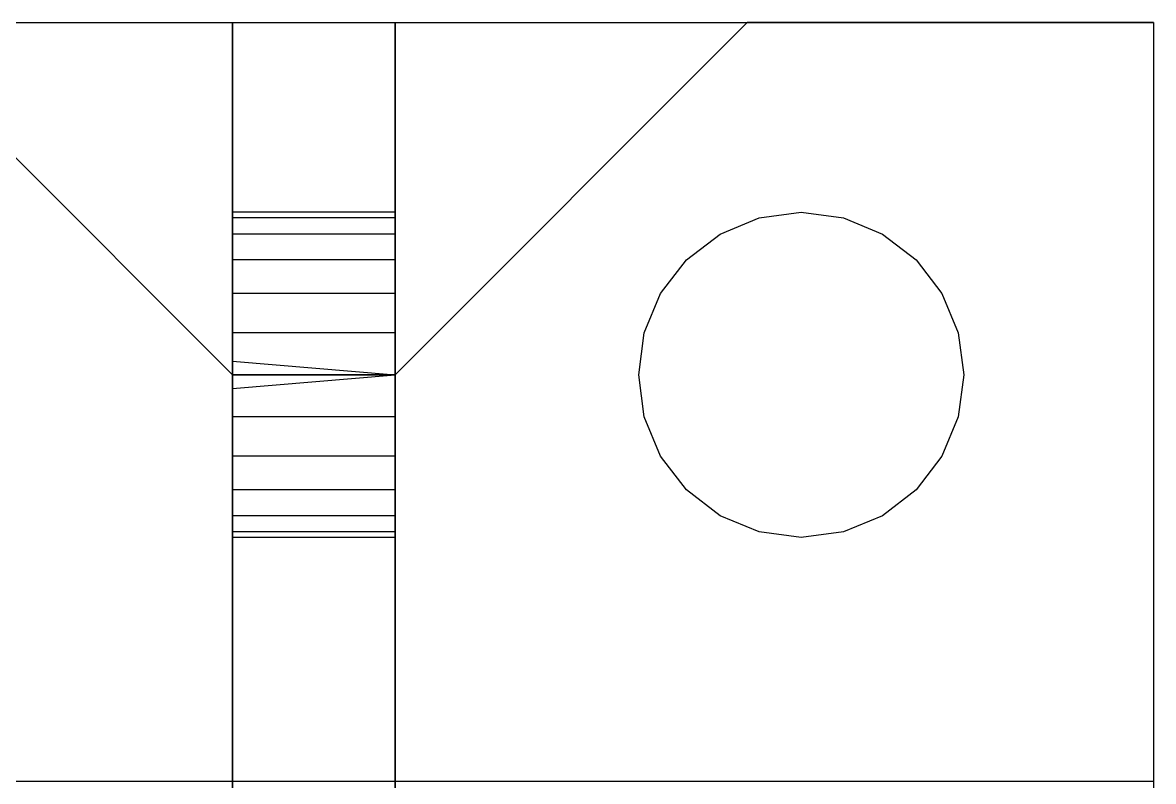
# Model space of a CAD drawing. Header units: metres. Extents: x -1 to 375, y 3 to 378.
# Drawn here: x 16.59 to 29.85, y 24.61 to 33.5 of the extents above; entities that cross this region are included whole.
import ezdxf

# ---------------------------------------------------------------- set-up
doc = ezdxf.new("R2010")
doc.units = ezdxf.units.M

msp = doc.modelspace()

# ---------------------------------------------------------------- linework, layer by layer
at = {"layer": 'Flat node sheet'}
for p, q in [((-0.635, 33.497, 8.732), (19.05, 33.497, 8.732)), ((-0.635, 33.497, 10.637), (19.05, 33.497, 10.637)), ((-0.635, 33.497, 253.842), (19.05, 33.497, 253.842)), ((-0.635, 33.497, 255.747), (19.05, 33.497, 255.747)), ((14.922, 33.497, 19.527), (19.05, 29.37, 19.527)), ((14.922, 33.497, 21.432), (19.05, 29.37, 21.432)), ((14.922, 33.497, 264.637), (19.05, 29.37, 264.637)), ((14.922, 33.497, 266.542), (19.05, 29.37, 266.542)), ((19.05, 33.497, 8.732), (19.05, 29.37, 8.732)), ((19.05, 33.497, 8.732), (19.05, 33.497, 10.637)), ((19.05, 33.497, 10.637), (19.05, 29.37, 10.637)), ((19.05, 33.497, 30.322), (19.05, 33.497, -0.158)), ((19.05, 24.607, 30.322), (19.05, 33.497, 30.322)), ((19.05, 33.497, -0.158), (19.05, 13.812, -0.158)), ((19.05, 33.497, 30.322), (20.955, 33.497, 30.322)), ((19.05, 33.497, -0.158), (20.955, 33.497, -0.158)), ((19.05, 33.497, 253.842), (19.05, 29.37, 253.842)), ((19.05, 33.497, 253.842), (19.05, 33.497, 255.747)), ((19.05, 33.497, 255.747), (19.05, 29.37, 255.747)), ((19.05, 33.497, 275.432), (19.05, 33.497, 244.952)), ((19.05, 24.607, 275.432), (19.05, 33.497, 275.432)), ((19.05, 33.497, 244.952), (19.05, 13.812, 244.952)), ((19.05, 33.497, 275.432), (20.955, 33.497, 275.432)), ((19.05, 33.497, 244.952), (20.955, 33.497, 244.952)), ((20.955, 29.37, 8.732), (25.083, 33.497, 8.732)), ((20.955, 29.37, 10.637), (25.083, 33.497, 10.637)), ((20.955, 33.497, 19.527), (20.955, 29.37, 19.527)), ((20.955, 33.497, 19.527), (29.845, 33.497, 19.527)), ((20.955, 33.497, 19.527), (20.955, 33.497, 21.432)), ((20.955, 33.497, 21.432), (29.845, 33.497, 21.432)), ((20.955, 33.497, 21.432), (20.955, 29.37, 21.432)), ((20.955, 33.497, -0.158), (20.955, 13.812, -0.158)), ((20.955, 33.497, 30.322), (20.955, 33.497, -0.158)), ((20.955, 24.607, 30.322), (20.955, 33.497, 30.322)), ((20.955, 29.37, 253.842), (25.083, 33.497, 253.842)), ((20.955, 29.37, 255.747), (25.083, 33.497, 255.747)), ((20.955, 33.497, 264.637), (20.955, 29.37, 264.637)), ((20.955, 33.497, 264.637), (29.845, 33.497, 264.637)), ((20.955, 33.497, 264.637), (20.955, 33.497, 266.542)), ((20.955, 33.497, 266.542), (29.845, 33.497, 266.542)), ((20.955, 33.497, 266.542), (20.955, 29.37, 266.542)), ((20.955, 33.497, 244.952), (20.955, 13.812, 244.952)), ((20.955, 33.497, 275.432), (20.955, 33.497, 244.952)), ((20.955, 24.607, 275.432), (20.955, 33.497, 275.432)), ((29.845, 33.497, 8.732), (25.083, 33.497, 8.732)), ((25.083, 33.497, 8.732), (25.083, 33.497, 10.637)), ((29.845, 33.497, 10.637), (25.083, 33.497, 10.637)), ((29.845, 33.497, 253.842), (25.083, 33.497, 253.842)), ((25.083, 33.497, 253.842), (25.083, 33.497, 255.747)), ((29.845, 33.497, 255.747), (25.083, 33.497, 255.747)), ((29.845, 33.497, 8.732), (29.845, 24.607, 8.732)), ((29.845, 33.497, 8.732), (29.845, 33.497, 10.637)), ((29.845, 33.497, 10.637), (29.845, 24.607, 10.637)), ((29.845, 33.497, 19.527), (29.845, 3.017, 19.527)), ((29.845, 33.497, 19.527), (29.845, 33.497, 21.432)), ((29.845, 33.497, 21.432), (29.845, 3.017, 21.432)), ((29.845, 33.497, 253.842), (29.845, 24.607, 253.842)), ((29.845, 33.497, 253.842), (29.845, 33.497, 255.747)), ((29.845, 33.497, 255.747), (29.845, 24.607, 255.747)), ((29.845, 33.497, 264.637), (29.845, 3.017, 264.637)), ((29.845, 33.497, 264.637), (29.845, 33.497, 266.542)), ((29.845, 33.497, 266.542), (29.845, 3.017, 266.542)), ((19.05, 31.275, 26.195), (19.05, 31.21, 25.702)), ((19.05, 31.21, 26.688), (19.05, 31.275, 26.195)), ((20.955, 31.275, 26.195), (19.05, 31.275, 26.195)), ((19.05, 31.275, 3.97), (19.05, 31.21, 3.477)), ((19.05, 31.21, 4.463), (19.05, 31.275, 3.97)), ((20.955, 31.275, 3.97), (19.05, 31.275, 3.97)), ((19.05, 31.275, 271.305), (19.05, 31.21, 270.812)), ((19.05, 31.21, 271.798), (19.05, 31.275, 271.305)), ((20.955, 31.275, 271.305), (19.05, 31.275, 271.305)), ((19.05, 31.275, 249.08), (19.05, 31.21, 248.587)), ((19.05, 31.21, 249.573), (19.05, 31.275, 249.08)), ((20.955, 31.275, 249.08), (19.05, 31.275, 249.08)), ((19.05, 31.21, 25.702), (19.05, 31.02, 25.242)), ((19.05, 31.02, 27.147), (19.05, 31.21, 26.688)), ((20.955, 31.21, 25.702), (19.05, 31.21, 25.702)), ((20.955, 31.21, 26.688), (19.05, 31.21, 26.688)), ((19.05, 31.21, 3.477), (19.05, 31.02, 3.017)), ((19.05, 31.02, 4.922), (19.05, 31.21, 4.463)), ((20.955, 31.21, 3.477), (19.05, 31.21, 3.477)), ((20.955, 31.21, 4.463), (19.05, 31.21, 4.463)), ((19.05, 31.21, 270.812), (19.05, 31.02, 270.352)), ((19.05, 31.02, 272.257), (19.05, 31.21, 271.798)), ((20.955, 31.21, 270.812), (19.05, 31.21, 270.812)), ((20.955, 31.21, 271.798), (19.05, 31.21, 271.798)), ((19.05, 31.21, 248.587), (19.05, 31.02, 248.127)), ((19.05, 31.02, 250.032), (19.05, 31.21, 249.573)), ((20.955, 31.21, 248.587), (19.05, 31.21, 248.587)), ((20.955, 31.21, 249.573), (19.05, 31.21, 249.573)), ((20.955, 31.21, 26.688), (20.955, 31.275, 26.195)), ((20.955, 31.275, 26.195), (20.955, 31.21, 25.702)), ((20.955, 31.21, 4.463), (20.955, 31.275, 3.97)), ((20.955, 31.275, 3.97), (20.955, 31.21, 3.477)), ((20.955, 31.21, 271.798), (20.955, 31.275, 271.305)), ((20.955, 31.275, 271.305), (20.955, 31.21, 270.812)), ((20.955, 31.21, 249.573), (20.955, 31.275, 249.08)), ((20.955, 31.275, 249.08), (20.955, 31.21, 248.587)), ((20.955, 31.02, 27.147), (20.955, 31.21, 26.688)), ((20.955, 31.21, 25.702), (20.955, 31.02, 25.242)), ((20.955, 31.02, 4.922), (20.955, 31.21, 4.463)), ((20.955, 31.21, 3.477), (20.955, 31.02, 3.017)), ((20.955, 31.02, 272.257), (20.955, 31.21, 271.798)), ((20.955, 31.21, 270.812), (20.955, 31.02, 270.352)), ((20.955, 31.02, 250.032), (20.955, 31.21, 249.573)), ((20.955, 31.21, 248.587), (20.955, 31.02, 248.127)), ((24.765, 31.02, 10.637), (25.224, 31.21, 10.637)), ((24.765, 31.02, 8.732), (25.224, 31.21, 8.732)), ((24.765, 31.02, 21.432), (25.224, 31.21, 21.432)), ((24.765, 31.02, 19.527), (25.224, 31.21, 19.527)), ((24.765, 31.02, 255.747), (25.224, 31.21, 255.747)), ((24.765, 31.02, 253.842), (25.224, 31.21, 253.842)), ((24.765, 31.02, 266.542), (25.224, 31.21, 266.542)), ((24.765, 31.02, 264.637), (25.224, 31.21, 264.637)), ((25.224, 31.21, 10.637), (25.717, 31.275, 10.637)), ((25.224, 31.21, 8.732), (25.717, 31.275, 8.732)), ((25.224, 31.21, 21.432), (25.717, 31.275, 21.432)), ((25.224, 31.21, 19.527), (25.717, 31.275, 19.527)), ((25.224, 31.21, 255.747), (25.717, 31.275, 255.747)), ((25.224, 31.21, 253.842), (25.717, 31.275, 253.842)), ((25.224, 31.21, 266.542), (25.717, 31.275, 266.542)), ((25.224, 31.21, 264.637), (25.717, 31.275, 264.637)), ((25.224, 31.21, 10.637), (25.224, 31.21, 8.732)), ((25.224, 31.21, 21.432), (25.224, 31.21, 19.527)), ((25.224, 31.21, 255.747), (25.224, 31.21, 253.842)), ((25.224, 31.21, 266.542), (25.224, 31.21, 264.637)), ((25.717, 31.275, 21.432), (26.211, 31.21, 21.432)), ((25.717, 31.275, 21.432), (25.717, 31.275, 19.527)), ((25.717, 31.275, 266.542), (26.211, 31.21, 266.542)), ((25.717, 31.275, 266.542), (25.717, 31.275, 264.637)), ((25.717, 31.275, 10.637), (26.211, 31.21, 10.637)), ((25.717, 31.275, 8.732), (26.211, 31.21, 8.732)), ((25.717, 31.275, 10.637), (25.717, 31.275, 8.732)), ((25.717, 31.275, 19.527), (26.211, 31.21, 19.527)), ((25.717, 31.275, 255.747), (26.211, 31.21, 255.747)), ((25.717, 31.275, 253.842), (26.211, 31.21, 253.842)), ((25.717, 31.275, 255.747), (25.717, 31.275, 253.842)), ((25.717, 31.275, 264.637), (26.211, 31.21, 264.637)), ((26.211, 31.21, 10.637), (26.67, 31.02, 10.637)), ((26.211, 31.21, 8.732), (26.67, 31.02, 8.732)), ((26.211, 31.21, 10.637), (26.211, 31.21, 8.732)), ((26.211, 31.21, 21.432), (26.67, 31.02, 21.432)), ((26.211, 31.21, 19.527), (26.67, 31.02, 19.527)), ((26.211, 31.21, 21.432), (26.211, 31.21, 19.527)), ((26.211, 31.21, 255.747), (26.67, 31.02, 255.747)), ((26.211, 31.21, 253.842), (26.67, 31.02, 253.842)), ((26.211, 31.21, 255.747), (26.211, 31.21, 253.842)), ((26.211, 31.21, 266.542), (26.67, 31.02, 266.542)), ((26.211, 31.21, 264.637), (26.67, 31.02, 264.637)), ((26.211, 31.21, 266.542), (26.211, 31.21, 264.637)), ((19.05, 31.02, 25.242), (19.05, 30.717, 24.848)), ((19.05, 30.717, 27.542), (19.05, 31.02, 27.147)), ((20.955, 31.02, 25.242), (19.05, 31.02, 25.242)), ((20.955, 31.02, 27.147), (19.05, 31.02, 27.147)), ((19.05, 31.02, 3.017), (19.05, 30.717, 2.623)), ((19.05, 30.717, 5.317), (19.05, 31.02, 4.922)), ((20.955, 31.02, 3.017), (19.05, 31.02, 3.017)), ((20.955, 31.02, 4.922), (19.05, 31.02, 4.922)), ((19.05, 31.02, 270.352), (19.05, 30.717, 269.958)), ((19.05, 30.717, 272.652), (19.05, 31.02, 272.257)), ((20.955, 31.02, 270.352), (19.05, 31.02, 270.352)), ((20.955, 31.02, 272.257), (19.05, 31.02, 272.257)), ((19.05, 31.02, 248.127), (19.05, 30.717, 247.733)), ((19.05, 30.717, 250.427), (19.05, 31.02, 250.032)), ((20.955, 31.02, 248.127), (19.05, 31.02, 248.127)), ((20.955, 31.02, 250.032), (19.05, 31.02, 250.032)), ((20.955, 30.717, 27.542), (20.955, 31.02, 27.147)), ((20.955, 31.02, 25.242), (20.955, 30.717, 24.848)), ((20.955, 30.717, 5.317), (20.955, 31.02, 4.922)), ((20.955, 31.02, 3.017), (20.955, 30.717, 2.623)), ((20.955, 30.717, 272.652), (20.955, 31.02, 272.257)), ((20.955, 31.02, 270.352), (20.955, 30.717, 269.958)), ((20.955, 30.717, 250.427), (20.955, 31.02, 250.032)), ((20.955, 31.02, 248.127), (20.955, 30.717, 247.733)), ((24.37, 30.717, 10.637), (24.765, 31.02, 10.637)), ((24.37, 30.717, 8.732), (24.765, 31.02, 8.732)), ((24.37, 30.717, 21.432), (24.765, 31.02, 21.432)), ((24.37, 30.717, 19.527), (24.765, 31.02, 19.527)), ((24.37, 30.717, 255.747), (24.765, 31.02, 255.747)), ((24.37, 30.717, 253.842), (24.765, 31.02, 253.842)), ((24.37, 30.717, 266.542), (24.765, 31.02, 266.542)), ((24.37, 30.717, 264.637), (24.765, 31.02, 264.637)), ((24.765, 31.02, 10.637), (24.765, 31.02, 8.732)), ((24.765, 31.02, 21.432), (24.765, 31.02, 19.527)), ((24.765, 31.02, 255.747), (24.765, 31.02, 253.842)), ((24.765, 31.02, 266.542), (24.765, 31.02, 264.637)), ((26.67, 31.02, 10.637), (27.065, 30.717, 10.637)), ((26.67, 31.02, 8.732), (27.065, 30.717, 8.732)), ((26.67, 31.02, 10.637), (26.67, 31.02, 8.732)), ((26.67, 31.02, 21.432), (27.065, 30.717, 21.432)), ((26.67, 31.02, 19.527), (27.065, 30.717, 19.527)), ((26.67, 31.02, 21.432), (26.67, 31.02, 19.527)), ((26.67, 31.02, 255.747), (27.065, 30.717, 255.747)), ((26.67, 31.02, 253.842), (27.065, 30.717, 253.842)), ((26.67, 31.02, 255.747), (26.67, 31.02, 253.842)), ((26.67, 31.02, 266.542), (27.065, 30.717, 266.542)), ((26.67, 31.02, 264.637), (27.065, 30.717, 264.637)), ((26.67, 31.02, 266.542), (26.67, 31.02, 264.637)), ((19.05, 30.717, 24.848), (19.05, 30.322, 24.545)), ((19.05, 30.322, 27.845), (19.05, 30.717, 27.542)), ((20.955, 30.717, 24.848), (19.05, 30.717, 24.848)), ((20.955, 30.717, 27.542), (19.05, 30.717, 27.542)), ((19.05, 30.717, 2.623), (19.05, 30.322, 2.32)), ((19.05, 30.322, 5.62), (19.05, 30.717, 5.317)), ((20.955, 30.717, 2.623), (19.05, 30.717, 2.623)), ((20.955, 30.717, 5.317), (19.05, 30.717, 5.317)), ((19.05, 30.717, 269.958), (19.05, 30.322, 269.655)), ((19.05, 30.322, 272.955), (19.05, 30.717, 272.652)), ((20.955, 30.717, 269.958), (19.05, 30.717, 269.958)), ((20.955, 30.717, 272.652), (19.05, 30.717, 272.652)), ((19.05, 30.717, 247.733), (19.05, 30.322, 247.43)), ((19.05, 30.322, 250.73), (19.05, 30.717, 250.427)), ((20.955, 30.717, 247.733), (19.05, 30.717, 247.733)), ((20.955, 30.717, 250.427), (19.05, 30.717, 250.427)), ((20.955, 30.322, 27.845), (20.955, 30.717, 27.542)), ((20.955, 30.717, 24.848), (20.955, 30.322, 24.545)), ((20.955, 30.322, 5.62), (20.955, 30.717, 5.317)), ((20.955, 30.717, 2.623), (20.955, 30.322, 2.32)), ((20.955, 30.322, 272.955), (20.955, 30.717, 272.652)), ((20.955, 30.717, 269.958), (20.955, 30.322, 269.655)), ((20.955, 30.322, 250.73), (20.955, 30.717, 250.427)), ((20.955, 30.717, 247.733), (20.955, 30.322, 247.43)), ((24.068, 30.322, 10.637), (24.37, 30.717, 10.637)), ((24.068, 30.322, 8.732), (24.37, 30.717, 8.732)), ((24.068, 30.322, 21.432), (24.37, 30.717, 21.432)), ((24.068, 30.322, 19.527), (24.37, 30.717, 19.527)), ((24.068, 30.322, 255.747), (24.37, 30.717, 255.747)), ((24.068, 30.322, 253.842), (24.37, 30.717, 253.842)), ((24.068, 30.322, 266.542), (24.37, 30.717, 266.542)), ((24.068, 30.322, 264.637), (24.37, 30.717, 264.637)), ((24.37, 30.717, 10.637), (24.37, 30.717, 8.732)), ((24.37, 30.717, 21.432), (24.37, 30.717, 19.527)), ((24.37, 30.717, 255.747), (24.37, 30.717, 253.842)), ((24.37, 30.717, 266.542), (24.37, 30.717, 264.637)), ((27.065, 30.717, 10.637), (27.367, 30.322, 10.637)), ((27.065, 30.717, 8.732), (27.367, 30.322, 8.732)), ((27.065, 30.717, 10.637), (27.065, 30.717, 8.732)), ((27.065, 30.717, 21.432), (27.367, 30.322, 21.432)), ((27.065, 30.717, 19.527), (27.367, 30.322, 19.527)), ((27.065, 30.717, 21.432), (27.065, 30.717, 19.527)), ((27.065, 30.717, 255.747), (27.367, 30.322, 255.747)), ((27.065, 30.717, 253.842), (27.367, 30.322, 253.842)), ((27.065, 30.717, 255.747), (27.065, 30.717, 253.842)), ((27.065, 30.717, 266.542), (27.367, 30.322, 266.542)), ((27.065, 30.717, 264.637), (27.367, 30.322, 264.637)), ((27.065, 30.717, 266.542), (27.065, 30.717, 264.637)), ((19.05, 30.322, 24.545), (19.05, 29.863, 24.355)), ((19.05, 29.863, 28.035), (19.05, 30.322, 27.845)), ((20.955, 30.322, 24.545), (19.05, 30.322, 24.545)), ((20.955, 30.322, 27.845), (19.05, 30.322, 27.845)), ((19.05, 30.322, 2.32), (19.05, 29.863, 2.13)), ((19.05, 29.863, 5.81), (19.05, 30.322, 5.62)), ((20.955, 30.322, 2.32), (19.05, 30.322, 2.32)), ((20.955, 30.322, 5.62), (19.05, 30.322, 5.62)), ((19.05, 30.322, 269.655), (19.05, 29.863, 269.465)), ((19.05, 29.863, 273.145), (19.05, 30.322, 272.955)), ((20.955, 30.322, 269.655), (19.05, 30.322, 269.655)), ((20.955, 30.322, 272.955), (19.05, 30.322, 272.955)), ((19.05, 30.322, 247.43), (19.05, 29.863, 247.24)), ((19.05, 29.863, 250.92), (19.05, 30.322, 250.73)), ((20.955, 30.322, 247.43), (19.05, 30.322, 247.43)), ((20.955, 30.322, 250.73), (19.05, 30.322, 250.73)), ((20.955, 29.863, 28.035), (20.955, 30.322, 27.845)), ((20.955, 30.322, 24.545), (20.955, 29.863, 24.355)), ((20.955, 29.863, 5.81), (20.955, 30.322, 5.62)), ((20.955, 30.322, 2.32), (20.955, 29.863, 2.13)), ((20.955, 29.863, 273.145), (20.955, 30.322, 272.955)), ((20.955, 30.322, 269.655), (20.955, 29.863, 269.465)), ((20.955, 29.863, 250.92), (20.955, 30.322, 250.73)), ((20.955, 30.322, 247.43), (20.955, 29.863, 247.24)), ((23.877, 29.863, 10.637), (24.068, 30.322, 10.637)), ((23.877, 29.863, 8.732), (24.068, 30.322, 8.732)), ((23.877, 29.863, 21.432), (24.068, 30.322, 21.432)), ((23.877, 29.863, 19.527), (24.068, 30.322, 19.527)), ((23.877, 29.863, 255.747), (24.068, 30.322, 255.747)), ((23.877, 29.863, 253.842), (24.068, 30.322, 253.842)), ((23.877, 29.863, 266.542), (24.068, 30.322, 266.542)), ((23.877, 29.863, 264.637), (24.068, 30.322, 264.637)), ((24.068, 30.322, 10.637), (24.068, 30.322, 8.732)), ((24.068, 30.322, 21.432), (24.068, 30.322, 19.527)), ((24.068, 30.322, 255.747), (24.068, 30.322, 253.842)), ((24.068, 30.322, 266.542), (24.068, 30.322, 264.637)), ((27.367, 30.322, 10.637), (27.558, 29.863, 10.637)), ((27.367, 30.322, 8.732), (27.558, 29.863, 8.732)), ((27.367, 30.322, 10.637), (27.367, 30.322, 8.732)), ((27.367, 30.322, 21.432), (27.558, 29.863, 21.432)), ((27.367, 30.322, 19.527), (27.558, 29.863, 19.527)), ((27.367, 30.322, 21.432), (27.367, 30.322, 19.527)), ((27.367, 30.322, 255.747), (27.558, 29.863, 255.747)), ((27.367, 30.322, 253.842), (27.558, 29.863, 253.842)), ((27.367, 30.322, 255.747), (27.367, 30.322, 253.842)), ((27.367, 30.322, 266.542), (27.558, 29.863, 266.542)), ((27.367, 30.322, 264.637), (27.558, 29.863, 264.637)), ((27.367, 30.322, 266.542), (27.367, 30.322, 264.637)), ((19.05, 29.863, 24.355), (19.05, 29.37, 24.29)), ((19.05, 29.37, 28.1), (19.05, 29.863, 28.035)), ((20.955, 29.863, 24.355), (19.05, 29.863, 24.355)), ((20.955, 29.863, 28.035), (19.05, 29.863, 28.035)), ((19.05, 29.863, 2.13), (19.05, 29.37, 2.065)), ((19.05, 29.37, 5.875), (19.05, 29.863, 5.81)), ((20.955, 29.863, 2.13), (19.05, 29.863, 2.13)), ((20.955, 29.863, 5.81), (19.05, 29.863, 5.81)), ((19.05, 29.863, 269.465), (19.05, 29.37, 269.4)), ((19.05, 29.37, 273.21), (19.05, 29.863, 273.145)), ((20.955, 29.863, 269.465), (19.05, 29.863, 269.465)), ((20.955, 29.863, 273.145), (19.05, 29.863, 273.145)), ((19.05, 29.863, 247.24), (19.05, 29.37, 247.175)), ((19.05, 29.37, 250.985), (19.05, 29.863, 250.92)), ((20.955, 29.863, 247.24), (19.05, 29.863, 247.24)), ((20.955, 29.863, 250.92), (19.05, 29.863, 250.92)), ((20.955, 29.37, 28.1), (20.955, 29.863, 28.035)), ((20.955, 29.863, 24.355), (20.955, 29.37, 24.29)), ((20.955, 29.37, 5.875), (20.955, 29.863, 5.81)), ((20.955, 29.863, 2.13), (20.955, 29.37, 2.065)), ((20.955, 29.37, 273.21), (20.955, 29.863, 273.145)), ((20.955, 29.863, 269.465), (20.955, 29.37, 269.4)), ((20.955, 29.37, 250.985), (20.955, 29.863, 250.92)), ((20.955, 29.863, 247.24), (20.955, 29.37, 247.175)), ((23.812, 29.37, 8.732), (23.877, 29.863, 8.732)), ((23.812, 29.37, 253.842), (23.877, 29.863, 253.842)), ((23.812, 29.37, 10.637), (23.877, 29.863, 10.637)), ((23.812, 29.37, 21.432), (23.877, 29.863, 21.432)), ((23.812, 29.37, 19.527), (23.877, 29.863, 19.527)), ((23.812, 29.37, 255.747), (23.877, 29.863, 255.747)), ((23.812, 29.37, 266.542), (23.877, 29.863, 266.542)), ((23.812, 29.37, 264.637), (23.877, 29.863, 264.637)), ((23.877, 29.863, 10.637), (23.877, 29.863, 8.732)), ((23.877, 29.863, 21.432), (23.877, 29.863, 19.527)), ((23.877, 29.863, 255.747), (23.877, 29.863, 253.842)), ((23.877, 29.863, 266.542), (23.877, 29.863, 264.637)), ((27.558, 29.863, 10.637), (27.622, 29.37, 10.637)), ((27.558, 29.863, 8.732), (27.622, 29.37, 8.732)), ((27.558, 29.863, 10.637), (27.558, 29.863, 8.732)), ((27.558, 29.863, 21.432), (27.622, 29.37, 21.432)), ((27.558, 29.863, 19.527), (27.622, 29.37, 19.527)), ((27.558, 29.863, 21.432), (27.558, 29.863, 19.527)), ((27.558, 29.863, 255.747), (27.622, 29.37, 255.747)), ((27.558, 29.863, 253.842), (27.622, 29.37, 253.842)), ((27.558, 29.863, 255.747), (27.558, 29.863, 253.842)), ((27.558, 29.863, 266.542), (27.622, 29.37, 266.542)), ((27.558, 29.863, 264.637), (27.622, 29.37, 264.637)), ((27.558, 29.863, 266.542), (27.558, 29.863, 264.637)), ((19.05, 3.017, 10.637), (19.05, 29.529, 10.637)), ((19.05, 3.017, 8.732), (19.05, 29.529, 8.732)), ((19.05, 29.529, 8.732), (20.955, 29.37, 8.732)), ((19.05, 29.529, 10.637), (20.955, 29.37, 10.637)), ((19.05, 29.529, 8.732), (19.05, 29.529, 10.637)), ((19.05, 3.017, 255.747), (19.05, 29.529, 255.747)), ((19.05, 3.017, 253.842), (19.05, 29.529, 253.842)), ((19.05, 29.529, 253.842), (20.955, 29.37, 253.842)), ((19.05, 29.529, 255.747), (20.955, 29.37, 255.747)), ((19.05, 29.529, 253.842), (19.05, 29.529, 255.747)), ((20.955, 29.529, 8.732), (20.955, 29.529, 10.637)), ((20.955, 29.37, 8.732), (20.955, 29.529, 8.732)), ((20.955, 29.37, 10.637), (20.955, 29.529, 10.637)), ((20.955, 29.529, 253.842), (20.955, 29.529, 255.747)), ((20.955, 29.37, 253.842), (20.955, 29.529, 253.842)), ((20.955, 29.37, 255.747), (20.955, 29.529, 255.747)), ((19.05, 29.37, 8.732), (20.955, 29.37, 8.732)), ((19.05, 29.37, 8.732), (19.05, 29.37, 10.637)), ((19.05, 29.37, 10.637), (20.955, 29.37, 10.637)), ((20.955, 29.37, 19.527), (19.05, 29.37, 19.527)), ((19.05, 29.37, 19.527), (19.05, 29.37, 21.432)), ((20.955, 29.37, 21.432), (19.05, 29.37, 21.432)), ((19.05, 29.211, 19.527), (20.955, 29.37, 19.527)), ((19.05, 29.211, 21.432), (20.955, 29.37, 21.432)), ((19.05, 29.37, 24.29), (19.05, 28.877, 24.355)), ((19.05, 28.877, 28.035), (19.05, 29.37, 28.1)), ((20.955, 29.37, 24.29), (19.05, 29.37, 24.29)), ((20.955, 29.37, 28.1), (19.05, 29.37, 28.1)), ((19.05, 29.37, 2.065), (19.05, 28.877, 2.13)), ((19.05, 28.877, 5.81), (19.05, 29.37, 5.875)), ((20.955, 29.37, 2.065), (19.05, 29.37, 2.065)), ((20.955, 29.37, 5.875), (19.05, 29.37, 5.875)), ((19.05, 29.37, 253.842), (20.955, 29.37, 253.842)), ((19.05, 29.37, 253.842), (19.05, 29.37, 255.747)), ((19.05, 29.37, 255.747), (20.955, 29.37, 255.747)), ((20.955, 29.37, 264.637), (19.05, 29.37, 264.637)), ((19.05, 29.37, 264.637), (19.05, 29.37, 266.542)), ((20.955, 29.37, 266.542), (19.05, 29.37, 266.542)), ((19.05, 29.211, 264.637), (20.955, 29.37, 264.637)), ((19.05, 29.211, 266.542), (20.955, 29.37, 266.542)), ((19.05, 29.37, 269.4), (19.05, 28.877, 269.465)), ((19.05, 28.877, 273.145), (19.05, 29.37, 273.21)), ((20.955, 29.37, 269.4), (19.05, 29.37, 269.4)), ((20.955, 29.37, 273.21), (19.05, 29.37, 273.21)), ((19.05, 29.37, 247.175), (19.05, 28.877, 247.24)), ((19.05, 28.877, 250.92), (19.05, 29.37, 250.985)), ((20.955, 29.37, 247.175), (19.05, 29.37, 247.175)), ((20.955, 29.37, 250.985), (19.05, 29.37, 250.985)), ((20.955, 29.37, 8.732), (20.955, 29.37, 10.637)), ((20.955, 29.37, 19.527), (20.955, 29.37, 21.432)), ((20.955, 29.37, 10.637), (20.955, 29.37, 8.732)), ((20.955, 29.37, 19.527), (20.955, 29.37, 21.432)), ((20.955, 28.877, 28.035), (20.955, 29.37, 28.1)), ((20.955, 29.37, 24.29), (20.955, 28.877, 24.355)), ((20.955, 28.877, 5.81), (20.955, 29.37, 5.875)), ((20.955, 29.37, 2.065), (20.955, 28.877, 2.13)), ((20.955, 3.017, 8.732), (20.955, 29.37, 8.732)), ((20.955, 3.017, 10.637), (20.955, 29.37, 10.637)), ((20.955, 29.211, 21.432), (20.955, 29.37, 21.432)), ((20.955, 29.211, 19.527), (20.955, 29.37, 19.527)), ((20.955, 29.37, 253.842), (20.955, 29.37, 255.747)), ((20.955, 29.37, 264.637), (20.955, 29.37, 266.542)), ((20.955, 29.37, 255.747), (20.955, 29.37, 253.842)), ((20.955, 29.37, 264.637), (20.955, 29.37, 266.542)), ((20.955, 28.877, 273.145), (20.955, 29.37, 273.21)), ((20.955, 29.37, 269.4), (20.955, 28.877, 269.465)), ((20.955, 28.877, 250.92), (20.955, 29.37, 250.985)), ((20.955, 29.37, 247.175), (20.955, 28.877, 247.24)), ((20.955, 3.017, 253.842), (20.955, 29.37, 253.842)), ((20.955, 3.017, 255.747), (20.955, 29.37, 255.747)), ((20.955, 29.211, 266.542), (20.955, 29.37, 266.542)), ((20.955, 29.211, 264.637), (20.955, 29.37, 264.637)), ((23.877, 28.877, 8.732), (23.812, 29.37, 8.732)), ((23.812, 29.37, 10.637), (23.812, 29.37, 8.732)), ((23.877, 28.877, 253.842), (23.812, 29.37, 253.842)), ((23.812, 29.37, 255.747), (23.812, 29.37, 253.842)), ((23.877, 28.877, 10.637), (23.812, 29.37, 10.637)), ((23.877, 28.877, 21.432), (23.812, 29.37, 21.432)), ((23.877, 28.877, 19.527), (23.812, 29.37, 19.527)), ((23.812, 29.37, 21.432), (23.812, 29.37, 19.527)), ((23.877, 28.877, 255.747), (23.812, 29.37, 255.747)), ((23.877, 28.877, 266.542), (23.812, 29.37, 266.542)), ((23.877, 28.877, 264.637), (23.812, 29.37, 264.637)), ((23.812, 29.37, 266.542), (23.812, 29.37, 264.637)), ((27.622, 29.37, 10.637), (27.558, 28.877, 10.637)), ((27.622, 29.37, 8.732), (27.558, 28.877, 8.732)), ((27.622, 29.37, 21.432), (27.558, 28.877, 21.432)), ((27.622, 29.37, 19.527), (27.558, 28.877, 19.527)), ((27.622, 29.37, 255.747), (27.558, 28.877, 255.747)), ((27.622, 29.37, 253.842), (27.558, 28.877, 253.842)), ((27.622, 29.37, 266.542), (27.558, 28.877, 266.542)), ((27.622, 29.37, 264.637), (27.558, 28.877, 264.637)), ((27.622, 29.37, 10.637), (27.622, 29.37, 8.732)), ((27.622, 29.37, 255.747), (27.622, 29.37, 253.842)), ((27.622, 29.37, 21.432), (27.622, 29.37, 19.527)), ((27.622, 29.37, 266.542), (27.622, 29.37, 264.637)), ((19.05, 3.017, 19.527), (19.05, 29.211, 19.527)), ((19.05, 29.211, 21.432), (19.05, 3.017, 21.432)), ((19.05, 29.211, 21.432), (19.05, 29.211, 19.527)), ((19.05, 3.017, 264.637), (19.05, 29.211, 264.637)), ((19.05, 29.211, 266.542), (19.05, 3.017, 266.542)), ((19.05, 29.211, 266.542), (19.05, 29.211, 264.637)), ((20.955, 3.017, 21.432), (20.955, 29.211, 21.432)), ((20.955, 3.017, 19.527), (20.955, 29.211, 19.527)), ((20.955, 29.211, 21.432), (20.955, 29.211, 19.527)), ((20.955, 3.017, 266.542), (20.955, 29.211, 266.542)), ((20.955, 3.017, 264.637), (20.955, 29.211, 264.637)), ((20.955, 29.211, 266.542), (20.955, 29.211, 264.637)), ((19.05, 28.877, 24.355), (19.05, 28.417, 24.545)), ((19.05, 28.417, 27.845), (19.05, 28.877, 28.035)), ((20.955, 28.877, 24.355), (19.05, 28.877, 24.355)), ((20.955, 28.877, 28.035), (19.05, 28.877, 28.035)), ((19.05, 28.877, 2.13), (19.05, 28.417, 2.32)), ((19.05, 28.417, 5.62), (19.05, 28.877, 5.81)), ((20.955, 28.877, 2.13), (19.05, 28.877, 2.13)), ((20.955, 28.877, 5.81), (19.05, 28.877, 5.81)), ((19.05, 28.877, 269.465), (19.05, 28.417, 269.655)), ((19.05, 28.417, 272.955), (19.05, 28.877, 273.145)), ((20.955, 28.877, 269.465), (19.05, 28.877, 269.465)), ((20.955, 28.877, 273.145), (19.05, 28.877, 273.145)), ((19.05, 28.877, 247.24), (19.05, 28.417, 247.43)), ((19.05, 28.417, 250.73), (19.05, 28.877, 250.92)), ((20.955, 28.877, 247.24), (19.05, 28.877, 247.24)), ((20.955, 28.877, 250.92), (19.05, 28.877, 250.92)), ((20.955, 28.417, 27.845), (20.955, 28.877, 28.035)), ((20.955, 28.877, 24.355), (20.955, 28.417, 24.545)), ((20.955, 28.417, 5.62), (20.955, 28.877, 5.81)), ((20.955, 28.877, 2.13), (20.955, 28.417, 2.32)), ((20.955, 28.417, 272.955), (20.955, 28.877, 273.145)), ((20.955, 28.877, 269.465), (20.955, 28.417, 269.655)), ((20.955, 28.417, 250.73), (20.955, 28.877, 250.92)), ((20.955, 28.877, 247.24), (20.955, 28.417, 247.43)), ((24.068, 28.417, 10.637), (23.877, 28.877, 10.637)), ((24.068, 28.417, 8.732), (23.877, 28.877, 8.732)), ((23.877, 28.877, 10.637), (23.877, 28.877, 8.732)), ((24.068, 28.417, 21.432), (23.877, 28.877, 21.432)), ((24.068, 28.417, 19.527), (23.877, 28.877, 19.527)), ((23.877, 28.877, 21.432), (23.877, 28.877, 19.527)), ((24.068, 28.417, 255.747), (23.877, 28.877, 255.747)), ((24.068, 28.417, 253.842), (23.877, 28.877, 253.842)), ((23.877, 28.877, 255.747), (23.877, 28.877, 253.842)), ((24.068, 28.417, 266.542), (23.877, 28.877, 266.542)), ((24.068, 28.417, 264.637), (23.877, 28.877, 264.637)), ((23.877, 28.877, 266.542), (23.877, 28.877, 264.637)), ((27.558, 28.877, 10.637), (27.367, 28.417, 10.637)), ((27.558, 28.877, 8.732), (27.367, 28.417, 8.732)), ((27.558, 28.877, 21.432), (27.367, 28.417, 21.432)), ((27.558, 28.877, 19.527), (27.367, 28.417, 19.527)), ((27.558, 28.877, 255.747), (27.367, 28.417, 255.747)), ((27.558, 28.877, 253.842), (27.367, 28.417, 253.842)), ((27.558, 28.877, 266.542), (27.367, 28.417, 266.542)), ((27.558, 28.877, 264.637), (27.367, 28.417, 264.637)), ((27.558, 28.877, 10.637), (27.558, 28.877, 8.732)), ((27.558, 28.877, 21.432), (27.558, 28.877, 19.527)), ((27.558, 28.877, 255.747), (27.558, 28.877, 253.842)), ((27.558, 28.877, 266.542), (27.558, 28.877, 264.637)), ((19.05, 28.023, 27.542), (19.05, 28.417, 27.845)), ((19.05, 28.417, 24.545), (19.05, 28.023, 24.848)), ((20.955, 28.417, 27.845), (19.05, 28.417, 27.845)), ((20.955, 28.417, 24.545), (19.05, 28.417, 24.545)), ((19.05, 28.417, 2.32), (19.05, 28.023, 2.623)), ((19.05, 28.023, 5.317), (19.05, 28.417, 5.62)), ((20.955, 28.417, 2.32), (19.05, 28.417, 2.32)), ((20.955, 28.417, 5.62), (19.05, 28.417, 5.62)), ((19.05, 28.023, 272.652), (19.05, 28.417, 272.955)), ((19.05, 28.417, 269.655), (19.05, 28.023, 269.958)), ((20.955, 28.417, 272.955), (19.05, 28.417, 272.955)), ((20.955, 28.417, 269.655), (19.05, 28.417, 269.655)), ((19.05, 28.417, 247.43), (19.05, 28.023, 247.733)), ((19.05, 28.023, 250.427), (19.05, 28.417, 250.73)), ((20.955, 28.417, 247.43), (19.05, 28.417, 247.43)), ((20.955, 28.417, 250.73), (19.05, 28.417, 250.73)), ((20.955, 28.023, 27.542), (20.955, 28.417, 27.845)), ((20.955, 28.417, 24.545), (20.955, 28.023, 24.848)), ((20.955, 28.023, 5.317), (20.955, 28.417, 5.62)), ((20.955, 28.417, 2.32), (20.955, 28.023, 2.623)), ((20.955, 28.023, 272.652), (20.955, 28.417, 272.955)), ((20.955, 28.417, 269.655), (20.955, 28.023, 269.958)), ((20.955, 28.023, 250.427), (20.955, 28.417, 250.73)), ((20.955, 28.417, 247.43), (20.955, 28.023, 247.733)), ((24.37, 28.023, 10.637), (24.068, 28.417, 10.637)), ((24.37, 28.023, 8.732), (24.068, 28.417, 8.732)), ((24.068, 28.417, 10.637), (24.068, 28.417, 8.732)), ((24.37, 28.023, 21.432), (24.068, 28.417, 21.432)), ((24.37, 28.023, 19.527), (24.068, 28.417, 19.527)), ((24.068, 28.417, 21.432), (24.068, 28.417, 19.527)), ((24.37, 28.023, 255.747), (24.068, 28.417, 255.747)), ((24.37, 28.023, 253.842), (24.068, 28.417, 253.842)), ((24.068, 28.417, 255.747), (24.068, 28.417, 253.842)), ((24.37, 28.023, 266.542), (24.068, 28.417, 266.542)), ((24.37, 28.023, 264.637), (24.068, 28.417, 264.637)), ((24.068, 28.417, 266.542), (24.068, 28.417, 264.637)), ((27.367, 28.417, 10.637), (27.065, 28.023, 10.637)), ((27.367, 28.417, 8.732), (27.065, 28.023, 8.732)), ((27.367, 28.417, 21.432), (27.065, 28.023, 21.432)), ((27.367, 28.417, 19.527), (27.065, 28.023, 19.527)), ((27.367, 28.417, 255.747), (27.065, 28.023, 255.747)), ((27.367, 28.417, 253.842), (27.065, 28.023, 253.842)), ((27.367, 28.417, 266.542), (27.065, 28.023, 266.542)), ((27.367, 28.417, 264.637), (27.065, 28.023, 264.637)), ((27.367, 28.417, 10.637), (27.367, 28.417, 8.732)), ((27.367, 28.417, 21.432), (27.367, 28.417, 19.527)), ((27.367, 28.417, 255.747), (27.367, 28.417, 253.842)), ((27.367, 28.417, 266.542), (27.367, 28.417, 264.637)), ((19.05, 27.72, 27.147), (19.05, 28.023, 27.542)), ((19.05, 28.023, 24.848), (19.05, 27.72, 25.242)), ((20.955, 28.023, 27.542), (19.05, 28.023, 27.542)), ((20.955, 28.023, 24.848), (19.05, 28.023, 24.848)), ((19.05, 28.023, 2.623), (19.05, 27.72, 3.017)), ((19.05, 27.72, 4.922), (19.05, 28.023, 5.317)), ((20.955, 28.023, 2.623), (19.05, 28.023, 2.623)), ((20.955, 28.023, 5.317), (19.05, 28.023, 5.317)), ((19.05, 27.72, 272.257), (19.05, 28.023, 272.652)), ((19.05, 28.023, 269.958), (19.05, 27.72, 270.352)), ((20.955, 28.023, 272.652), (19.05, 28.023, 272.652)), ((20.955, 28.023, 269.958), (19.05, 28.023, 269.958)), ((19.05, 28.023, 247.733), (19.05, 27.72, 248.127)), ((19.05, 27.72, 250.032), (19.05, 28.023, 250.427)), ((20.955, 28.023, 247.733), (19.05, 28.023, 247.733)), ((20.955, 28.023, 250.427), (19.05, 28.023, 250.427)), ((20.955, 27.72, 27.147), (20.955, 28.023, 27.542)), ((20.955, 28.023, 24.848), (20.955, 27.72, 25.242)), ((20.955, 27.72, 4.922), (20.955, 28.023, 5.317)), ((20.955, 28.023, 2.623), (20.955, 27.72, 3.017)), ((20.955, 27.72, 272.257), (20.955, 28.023, 272.652)), ((20.955, 28.023, 269.958), (20.955, 27.72, 270.352)), ((20.955, 27.72, 250.032), (20.955, 28.023, 250.427)), ((20.955, 28.023, 247.733), (20.955, 27.72, 248.127)), ((24.765, 27.72, 10.637), (24.37, 28.023, 10.637)), ((24.765, 27.72, 8.732), (24.37, 28.023, 8.732)), ((24.37, 28.023, 10.637), (24.37, 28.023, 8.732)), ((24.765, 27.72, 21.432), (24.37, 28.023, 21.432)), ((24.765, 27.72, 19.527), (24.37, 28.023, 19.527)), ((24.37, 28.023, 21.432), (24.37, 28.023, 19.527)), ((24.765, 27.72, 255.747), (24.37, 28.023, 255.747)), ((24.765, 27.72, 253.842), (24.37, 28.023, 253.842)), ((24.37, 28.023, 255.747), (24.37, 28.023, 253.842)), ((24.765, 27.72, 266.542), (24.37, 28.023, 266.542)), ((24.765, 27.72, 264.637), (24.37, 28.023, 264.637)), ((24.37, 28.023, 266.542), (24.37, 28.023, 264.637)), ((27.065, 28.023, 10.637), (26.67, 27.72, 10.637)), ((27.065, 28.023, 8.732), (26.67, 27.72, 8.732)), ((27.065, 28.023, 21.432), (26.67, 27.72, 21.432)), ((27.065, 28.023, 19.527), (26.67, 27.72, 19.527)), ((27.065, 28.023, 255.747), (26.67, 27.72, 255.747)), ((27.065, 28.023, 253.842), (26.67, 27.72, 253.842)), ((27.065, 28.023, 266.542), (26.67, 27.72, 266.542)), ((27.065, 28.023, 264.637), (26.67, 27.72, 264.637)), ((27.065, 28.023, 10.637), (27.065, 28.023, 8.732)), ((27.065, 28.023, 21.432), (27.065, 28.023, 19.527)), ((27.065, 28.023, 255.747), (27.065, 28.023, 253.842)), ((27.065, 28.023, 266.542), (27.065, 28.023, 264.637)), ((19.05, 27.53, 26.688), (19.05, 27.72, 27.147)), ((19.05, 27.72, 25.242), (19.05, 27.53, 25.702)), ((20.955, 27.72, 27.147), (19.05, 27.72, 27.147)), ((20.955, 27.72, 25.242), (19.05, 27.72, 25.242)), ((19.05, 27.53, 4.463), (19.05, 27.72, 4.922)), ((19.05, 27.72, 3.017), (19.05, 27.53, 3.477)), ((20.955, 27.72, 3.017), (19.05, 27.72, 3.017)), ((20.955, 27.72, 4.922), (19.05, 27.72, 4.922)), ((19.05, 27.53, 271.798), (19.05, 27.72, 272.257)), ((19.05, 27.72, 270.352), (19.05, 27.53, 270.812)), ((20.955, 27.72, 272.257), (19.05, 27.72, 272.257)), ((20.955, 27.72, 270.352), (19.05, 27.72, 270.352)), ((19.05, 27.53, 249.573), (19.05, 27.72, 250.032)), ((19.05, 27.72, 248.127), (19.05, 27.53, 248.587)), ((20.955, 27.72, 248.127), (19.05, 27.72, 248.127)), ((20.955, 27.72, 250.032), (19.05, 27.72, 250.032)), ((20.955, 27.53, 26.688), (20.955, 27.72, 27.147)), ((20.955, 27.72, 25.242), (20.955, 27.53, 25.702)), ((20.955, 27.53, 4.463), (20.955, 27.72, 4.922)), ((20.955, 27.72, 3.017), (20.955, 27.53, 3.477)), ((20.955, 27.53, 271.798), (20.955, 27.72, 272.257)), ((20.955, 27.72, 270.352), (20.955, 27.53, 270.812)), ((20.955, 27.53, 249.573), (20.955, 27.72, 250.032)), ((20.955, 27.72, 248.127), (20.955, 27.53, 248.587)), ((25.224, 27.53, 10.637), (24.765, 27.72, 10.637)), ((25.224, 27.53, 8.732), (24.765, 27.72, 8.732)), ((24.765, 27.72, 10.637), (24.765, 27.72, 8.732)), ((25.224, 27.53, 21.432), (24.765, 27.72, 21.432)), ((25.224, 27.53, 19.527), (24.765, 27.72, 19.527)), ((24.765, 27.72, 21.432), (24.765, 27.72, 19.527)), ((25.224, 27.53, 255.747), (24.765, 27.72, 255.747)), ((25.224, 27.53, 253.842), (24.765, 27.72, 253.842)), ((24.765, 27.72, 255.747), (24.765, 27.72, 253.842)), ((25.224, 27.53, 266.542), (24.765, 27.72, 266.542)), ((25.224, 27.53, 264.637), (24.765, 27.72, 264.637)), ((24.765, 27.72, 266.542), (24.765, 27.72, 264.637)), ((26.67, 27.72, 10.637), (26.211, 27.53, 10.637)), ((26.67, 27.72, 8.732), (26.211, 27.53, 8.732)), ((26.67, 27.72, 21.432), (26.211, 27.53, 21.432)), ((26.67, 27.72, 19.527), (26.211, 27.53, 19.527)), ((26.67, 27.72, 255.747), (26.211, 27.53, 255.747)), ((26.67, 27.72, 253.842), (26.211, 27.53, 253.842)), ((26.67, 27.72, 266.542), (26.211, 27.53, 266.542)), ((26.67, 27.72, 264.637), (26.211, 27.53, 264.637)), ((26.67, 27.72, 10.637), (26.67, 27.72, 8.732)), ((26.67, 27.72, 21.432), (26.67, 27.72, 19.527)), ((26.67, 27.72, 255.747), (26.67, 27.72, 253.842)), ((26.67, 27.72, 266.542), (26.67, 27.72, 264.637)), ((19.05, 27.465, 26.195), (19.05, 27.53, 26.688)), ((19.05, 27.53, 25.702), (19.05, 27.465, 26.195)), ((20.955, 27.53, 26.688), (19.05, 27.53, 26.688)), ((20.955, 27.53, 25.702), (19.05, 27.53, 25.702)), ((19.05, 27.465, 3.97), (19.05, 27.53, 4.463)), ((19.05, 27.53, 3.477), (19.05, 27.465, 3.97)), ((20.955, 27.53, 4.463), (19.05, 27.53, 4.463)), ((20.955, 27.53, 3.477), (19.05, 27.53, 3.477)), ((19.05, 27.465, 271.305), (19.05, 27.53, 271.798)), ((19.05, 27.53, 270.812), (19.05, 27.465, 271.305)), ((20.955, 27.53, 271.798), (19.05, 27.53, 271.798)), ((20.955, 27.53, 270.812), (19.05, 27.53, 270.812)), ((19.05, 27.465, 249.08), (19.05, 27.53, 249.573)), ((19.05, 27.53, 248.587), (19.05, 27.465, 249.08)), ((20.955, 27.53, 249.573), (19.05, 27.53, 249.573)), ((20.955, 27.53, 248.587), (19.05, 27.53, 248.587)), ((20.955, 27.465, 26.195), (19.05, 27.465, 26.195)), ((20.955, 27.465, 3.97), (19.05, 27.465, 3.97)), ((20.955, 27.465, 271.305), (19.05, 27.465, 271.305)), ((20.955, 27.465, 249.08), (19.05, 27.465, 249.08)), ((20.955, 27.465, 26.195), (20.955, 27.53, 26.688)), ((20.955, 27.53, 25.702), (20.955, 27.465, 26.195)), ((20.955, 27.465, 3.97), (20.955, 27.53, 4.463)), ((20.955, 27.53, 3.477), (20.955, 27.465, 3.97)), ((20.955, 27.465, 271.305), (20.955, 27.53, 271.798)), ((20.955, 27.53, 270.812), (20.955, 27.465, 271.305)), ((20.955, 27.465, 249.08), (20.955, 27.53, 249.573)), ((20.955, 27.53, 248.587), (20.955, 27.465, 249.08)), ((25.717, 27.465, 10.637), (25.224, 27.53, 10.637)), ((25.717, 27.465, 8.732), (25.224, 27.53, 8.732)), ((25.224, 27.53, 10.637), (25.224, 27.53, 8.732)), ((25.717, 27.465, 21.432), (25.224, 27.53, 21.432)), ((25.717, 27.465, 19.527), (25.224, 27.53, 19.527)), ((25.224, 27.53, 21.432), (25.224, 27.53, 19.527)), ((25.717, 27.465, 255.747), (25.224, 27.53, 255.747)), ((25.717, 27.465, 253.842), (25.224, 27.53, 253.842)), ((25.224, 27.53, 255.747), (25.224, 27.53, 253.842)), ((25.717, 27.465, 266.542), (25.224, 27.53, 266.542)), ((25.717, 27.465, 264.637), (25.224, 27.53, 264.637)), ((25.224, 27.53, 266.542), (25.224, 27.53, 264.637)), ((26.211, 27.53, 8.732), (25.717, 27.465, 8.732)), ((26.211, 27.53, 253.842), (25.717, 27.465, 253.842)), ((25.717, 27.465, 10.637), (25.717, 27.465, 8.732)), ((25.717, 27.465, 255.747), (25.717, 27.465, 253.842)), ((26.211, 27.53, 10.637), (25.717, 27.465, 10.637)), ((26.211, 27.53, 21.432), (25.717, 27.465, 21.432)), ((26.211, 27.53, 19.527), (25.717, 27.465, 19.527)), ((26.211, 27.53, 255.747), (25.717, 27.465, 255.747)), ((26.211, 27.53, 266.542), (25.717, 27.465, 266.542)), ((26.211, 27.53, 264.637), (25.717, 27.465, 264.637)), ((25.717, 27.465, 21.432), (25.717, 27.465, 19.527)), ((25.717, 27.465, 266.542), (25.717, 27.465, 264.637)), ((26.211, 27.53, 10.637), (26.211, 27.53, 8.732)), ((26.211, 27.53, 21.432), (26.211, 27.53, 19.527)), ((26.211, 27.53, 255.747), (26.211, 27.53, 253.842)), ((26.211, 27.53, 266.542), (26.211, 27.53, 264.637)), ((29.845, 24.607, 8.732), (3.334, 24.607, 8.732)), ((29.845, 24.607, 253.842), (3.334, 24.607, 253.842)), ((29.845, 24.607, 10.637), (3.493, 24.607, 10.637)), ((29.845, 24.607, 255.747), (3.493, 24.607, 255.747)), ((29.845, 24.607, 8.732), (29.845, 24.607, 10.637)), ((29.845, 24.607, 253.842), (29.845, 24.607, 255.747))]:
    msp.add_line(p, q, dxfattribs=at)

doc.saveas('drawing.dxf')
